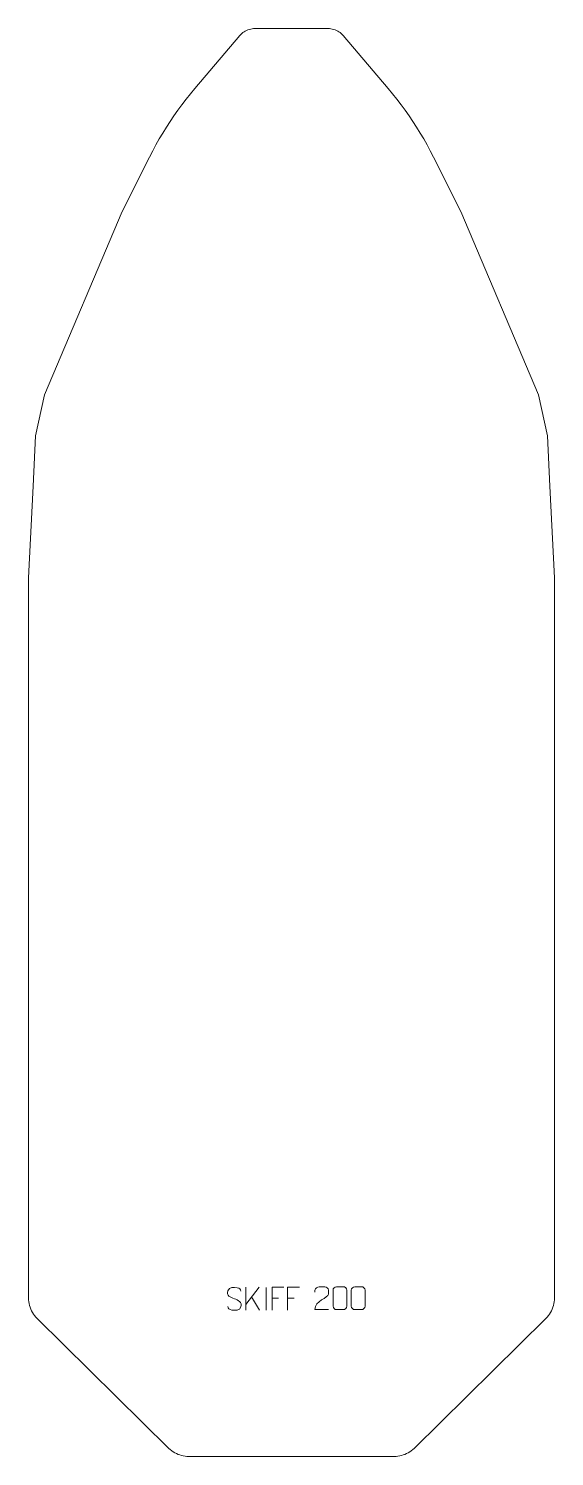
# Model space of a CAD drawing. Header units: millimetres. Extents: x -287 to 287, y -780 to 780.
import ezdxf

# ---------------------------------------------------------------- set-up
doc = ezdxf.new("R2010")
doc.units = ezdxf.units.MM
doc.header["$MEASUREMENT"] = 0
doc.layers.add('layer 1', color=7, linetype='Continuous')

msp = doc.modelspace()

# ---------------------------------------------------------------- linework, layer by layer
at = {"layer": 'layer 1', "color": 242, "lineweight": 9}
msp.add_open_spline([(-39.8641, 779.9996), (-39.8641, 779.9996), (39.8636, 779.9996), (39.8636, 779.9996), (39.8636, 779.9996), (39.8636, 779.9996), (41.4449, 779.9427), (41.4449, 779.9427), (41.4449, 779.9427), (41.4449, 779.9427), (43.0174, 779.7712), (43.0174, 779.7712), (43.0174, 779.7712), (43.0174, 779.7712), (44.5739, 779.4872), (44.5739, 779.4872), (44.5739, 779.4872), (44.5739, 779.4872), (46.1053, 779.0919), (46.1053, 779.0919), (46.1053, 779.0919), (46.1053, 779.0919), (47.6048, 778.587), (47.6048, 778.587), (47.6048, 778.587), (47.6048, 778.587), (49.064, 777.9748), (49.064, 777.9748), (49.064, 777.9748), (49.064, 777.9748), (50.4747, 777.2596), (50.4747, 777.2596), (50.4747, 777.2596), (50.4747, 777.2596), (51.8309, 776.4447), (51.8309, 776.4447), (51.8309, 776.4447), (51.8309, 776.4447), (53.1237, 775.5336), (53.1237, 775.5336), (53.1237, 775.5336), (53.1237, 775.5336), (54.3482, 774.5312), (54.3482, 774.5312), (54.3482, 774.5312), (54.3482, 774.5312), (55.497, 773.4437), (55.497, 773.4437), (55.497, 773.4437), (55.497, 773.4437), (56.5648, 772.2762), (56.5648, 772.2762), (56.5648, 772.2762), (56.5648, 772.2762), (105.7757, 714.3803), (105.7757, 714.3803), (105.7757, 714.3803), (105.7757, 714.3803), (110.5653, 708.6299), (110.5653, 708.6299), (110.5653, 708.6299), (110.5653, 708.6299), (115.2384, 702.7841), (115.2384, 702.7841), (115.2384, 702.7841), (115.2384, 702.7841), (119.7933, 696.8461), (119.7933, 696.8461), (119.7933, 696.8461), (119.7933, 696.8461), (124.2285, 690.8175), (124.2285, 690.8175), (124.2285, 690.8175), (124.2285, 690.8175), (128.5416, 684.7011), (128.5416, 684.7011), (128.5416, 684.7011), (128.5416, 684.7011), (132.7306, 678.4994), (132.7306, 678.4994), (132.7306, 678.4994), (132.7306, 678.4994), (136.7946, 672.2148), (136.7946, 672.2148), (136.7946, 672.2148), (136.7946, 672.2148), (140.7314, 665.8503), (140.7314, 665.8503), (140.7314, 665.8503), (140.7314, 665.8503), (144.5397, 659.4075), (144.5397, 659.4075), (144.5397, 659.4075), (144.5397, 659.4075), (148.2189, 652.89), (148.2189, 652.89), (148.2189, 652.89), (148.2189, 652.89), (151.7656, 646.3003), (151.7656, 646.3003), (151.7656, 646.3003), (151.7656, 646.3003), (155.1797, 639.64), (155.1797, 639.64), (155.1797, 639.64), (155.1797, 639.64), (184.9998, 579.9991), (184.9998, 579.9991), (184.9998, 579.9991), (184.9998, 579.9991), (269.9994, 379.9994), (269.9994, 379.9994), (269.9994, 379.9994), (269.9994, 379.9994), (279.9997, 334.9429), (279.9997, 334.9429), (279.9997, 334.9429), (279.9997, 334.9429), (282.4997, 280.1075), (282.4997, 280.1075), (282.4997, 280.1075), (282.4997, 280.1075), (287.4997, 179.9994), (287.4997, 179.9994), (287.4997, 179.9994), (287.4997, 179.9994), (287.4997, -606.851), (287.4997, -606.851), (287.4997, -606.851), (287.4997, -606.851), (287.4314, -608.9249), (287.4314, -608.9249), (287.4314, -608.9249), (287.4314, -608.9249), (287.2259, -610.9893), (287.2259, -610.9893), (287.2259, -610.9893), (287.2259, -610.9893), (286.8845, -613.0364), (286.8845, -613.0364), (286.8845, -613.0364), (286.8845, -613.0364), (286.4084, -615.056), (286.4084, -615.056), (286.4084, -615.056), (286.4084, -615.056), (285.8008, -617.0399), (285.8008, -617.0399), (285.8008, -617.0399), (285.8008, -617.0399), (285.0631, -618.9795), (285.0631, -618.9795), (285.0631, -618.9795), (285.0631, -618.9795), (284.1988, -620.8661), (284.1988, -620.8661), (284.1988, -620.8661), (284.1988, -620.8661), (283.2118, -622.6911), (283.2118, -622.6911), (283.2118, -622.6911), (283.2118, -622.6911), (282.1064, -624.4472), (282.1064, -624.4472), (282.1064, -624.4472), (282.1064, -624.4472), (280.887, -626.1264), (280.887, -626.1264), (280.887, -626.1264), (280.887, -626.1264), (279.5596, -627.7213), (279.5596, -627.7213), (279.5596, -627.7213), (279.5596, -627.7213), (278.1303, -629.2253), (278.1303, -629.2253), (278.1303, -629.2253), (278.1303, -629.2253), (133.978, -771.1599), (133.978, -771.1599), (133.978, -771.1599), (133.978, -771.1599), (132.513, -772.5116), (132.513, -772.5116), (132.513, -772.5116), (132.513, -772.5116), (130.9641, -773.7648), (130.9641, -773.7648), (130.9641, -773.7648), (130.9641, -773.7648), (129.3373, -774.9158), (129.3373, -774.9158), (129.3373, -774.9158), (129.3373, -774.9158), (127.6395, -775.9585), (127.6395, -775.9585), (127.6395, -775.9585), (127.6395, -775.9585), (125.8777, -776.8893), (125.8777, -776.8893), (125.8777, -776.8893), (125.8777, -776.8893), (124.0596, -777.7042), (124.0596, -777.7042), (124.0596, -777.7042), (124.0596, -777.7042), (122.1922, -778.3997), (122.1922, -778.3997), (122.1922, -778.3997), (122.1922, -778.3997), (120.2834, -778.9722), (120.2834, -778.9722), (120.2834, -778.9722), (120.2834, -778.9722), (118.3418, -779.4206), (118.3418, -779.4206), (118.3418, -779.4206), (118.3418, -779.4206), (116.3752, -779.7418), (116.3752, -779.7418), (116.3752, -779.7418), (116.3752, -779.7418), (114.3921, -779.9356), (114.3921, -779.9356), (114.3921, -779.9356), (114.3921, -779.9356), (112.4006, -779.9996), (112.4006, -779.9996), (112.4006, -779.9996), (112.4006, -779.9996), (-112.4006, -779.9996), (-112.4006, -779.9996), (-112.4006, -779.9996), (-112.4006, -779.9996), (-114.3921, -779.9356), (-114.3921, -779.9356), (-114.3921, -779.9356), (-114.3921, -779.9356), (-116.3754, -779.7418), (-116.3754, -779.7418), (-116.3754, -779.7418), (-116.3754, -779.7418), (-118.3418, -779.4206), (-118.3418, -779.4206), (-118.3418, -779.4206), (-118.3418, -779.4206), (-120.2834, -778.9722), (-120.2834, -778.9722), (-120.2834, -778.9722), (-120.2834, -778.9722), (-122.1924, -778.3997), (-122.1924, -778.3997), (-122.1924, -778.3997), (-122.1924, -778.3997), (-124.0596, -777.7042), (-124.0596, -777.7042), (-124.0596, -777.7042), (-124.0596, -777.7042), (-125.8777, -776.8893), (-125.8777, -776.8893), (-125.8777, -776.8893), (-125.8777, -776.8893), (-127.6402, -775.9585), (-127.6402, -775.9585), (-127.6402, -775.9585), (-127.6402, -775.9585), (-129.338, -774.9158), (-129.338, -774.9158), (-129.338, -774.9158), (-129.338, -774.9158), (-130.9648, -773.7648), (-130.9648, -773.7648), (-130.9648, -773.7648), (-130.9648, -773.7648), (-132.5137, -772.5116), (-132.5137, -772.5116), (-132.5137, -772.5116), (-132.5137, -772.5116), (-133.978, -771.1599), (-133.978, -771.1599), (-133.978, -771.1599), (-133.978, -771.1599), (-278.1305, -629.2253), (-278.1305, -629.2253), (-278.1305, -629.2253), (-278.1305, -629.2253), (-279.5601, -627.7213), (-279.5601, -627.7213), (-279.5601, -627.7213), (-279.5601, -627.7213), (-280.887, -626.1264), (-280.887, -626.1264), (-280.887, -626.1264), (-280.887, -626.1264), (-282.1063, -624.4472), (-282.1063, -624.4472), (-282.1063, -624.4472), (-282.1063, -624.4472), (-283.2118, -622.6911), (-283.2118, -622.6911), (-283.2118, -622.6911), (-283.2118, -622.6911), (-284.1988, -620.8661), (-284.1988, -620.8661), (-284.1988, -620.8661), (-284.1988, -620.8661), (-285.0631, -618.9795), (-285.0631, -618.9795), (-285.0631, -618.9795), (-285.0631, -618.9795), (-285.8008, -617.0399), (-285.8008, -617.0399), (-285.8008, -617.0399), (-285.8008, -617.0399), (-286.4092, -615.056), (-286.4092, -615.056), (-286.4092, -615.056), (-286.4092, -615.056), (-286.8844, -613.0364), (-286.8844, -613.0364), (-286.8844, -613.0364), (-286.8844, -613.0364), (-287.2261, -610.9893), (-287.2261, -610.9893), (-287.2261, -610.9893), (-287.2261, -610.9893), (-287.4314, -608.9249), (-287.4314, -608.9249), (-287.4314, -608.9249), (-287.4314, -608.9249), (-287.4997, -606.851), (-287.4997, -606.851), (-287.4997, -606.851), (-287.4997, -606.851), (-287.4997, 179.9994), (-287.4997, 179.9994), (-287.4997, 179.9994), (-287.4997, 179.9994), (-282.4997, 280.1075), (-282.4997, 280.1075), (-282.4997, 280.1075), (-282.4997, 280.1075), (-279.9997, 334.9429), (-279.9997, 334.9429), (-279.9997, 334.9429), (-279.9997, 334.9429), (-270.0001, 379.9994), (-270.0001, 379.9994), (-270.0001, 379.9994), (-270.0001, 379.9994), (-184.9998, 579.9991), (-184.9998, 579.9991), (-184.9998, 579.9991), (-184.9998, 579.9991), (-155.1796, 639.64), (-155.1796, 639.64), (-155.1796, 639.64), (-155.1796, 639.64), (-151.7656, 646.3003), (-151.7656, 646.3003), (-151.7656, 646.3003), (-151.7656, 646.3003), (-148.2189, 652.89), (-148.2189, 652.89), (-148.2189, 652.89), (-148.2189, 652.89), (-144.5405, 659.4075), (-144.5405, 659.4075), (-144.5405, 659.4075), (-144.5405, 659.4075), (-140.7316, 665.8503), (-140.7316, 665.8503), (-140.7316, 665.8503), (-140.7316, 665.8503), (-136.7947, 672.2148), (-136.7947, 672.2148), (-136.7947, 672.2148), (-136.7947, 672.2148), (-132.7305, 678.4994), (-132.7305, 678.4994), (-132.7305, 678.4994), (-132.7305, 678.4994), (-128.5416, 684.7011), (-128.5416, 684.7011), (-128.5416, 684.7011), (-128.5416, 684.7011), (-124.2286, 690.8175), (-124.2286, 690.8175), (-124.2286, 690.8175), (-124.2286, 690.8175), (-119.7932, 696.8461), (-119.7932, 696.8461), (-119.7932, 696.8461), (-119.7932, 696.8461), (-115.2391, 702.7841), (-115.2391, 702.7841), (-115.2391, 702.7841), (-115.2391, 702.7841), (-110.5652, 708.6299), (-110.5652, 708.6299), (-110.5652, 708.6299), (-110.5652, 708.6299), (-105.7763, 714.3803), (-105.7763, 714.3803), (-105.7763, 714.3803), (-105.7763, 714.3803), (-56.5647, 772.2762), (-56.5647, 772.2762), (-56.5647, 772.2762), (-56.5647, 772.2762), (-55.4972, 773.4437), (-55.4972, 773.4437), (-55.4972, 773.4437), (-55.4972, 773.4437), (-54.3482, 774.5312), (-54.3482, 774.5312), (-54.3482, 774.5312), (-54.3482, 774.5312), (-53.1244, 775.5336), (-53.1244, 775.5336), (-53.1244, 775.5336), (-53.1244, 775.5336), (-51.8309, 776.4447), (-51.8309, 776.4447), (-51.8309, 776.4447), (-51.8309, 776.4447), (-50.4754, 777.2596), (-50.4754, 777.2596), (-50.4754, 777.2596), (-50.4754, 777.2596), (-49.064, 777.9748), (-49.064, 777.9748), (-49.064, 777.9748), (-49.064, 777.9748), (-47.6048, 778.587), (-47.6048, 778.587), (-47.6048, 778.587), (-47.6048, 778.587), (-46.106, 779.0919), (-46.106, 779.0919), (-46.106, 779.0919), (-46.106, 779.0919), (-44.5738, 779.4872), (-44.5738, 779.4872), (-44.5738, 779.4872), (-44.5738, 779.4872), (-43.0174, 779.7712), (-43.0174, 779.7712), (-43.0174, 779.7712), (-43.0174, 779.7712), (-41.4448, 779.9427), (-41.4448, 779.9427), (-41.4448, 779.9427), (-41.4448, 779.9427), (-39.8641, 779.9996), (-39.8641, 779.9996)], degree=3, knots=[0, 0, 0, 0, 0.008695652, 0.008695652, 0.008695652, 0.008695652, 0.017391304, 0.017391304, 0.017391304, 0.017391304, 0.026086957, 0.026086957, 0.026086957, 0.026086957, 0.034782609, 0.034782609, 0.034782609, 0.034782609, 0.043478261, 0.043478261, 0.043478261, 0.043478261, 0.052173913, 0.052173913, 0.052173913, 0.052173913, 0.060869565, 0.060869565, 0.060869565, 0.060869565, 0.069565217, 0.069565217, 0.069565217, 0.069565217, 0.07826087, 0.07826087, 0.07826087, 0.07826087, 0.086956522, 0.086956522, 0.086956522, 0.086956522, 0.095652174, 0.095652174, 0.095652174, 0.095652174, 0.104347826, 0.104347826, 0.104347826, 0.104347826, 0.113043478, 0.113043478, 0.113043478, 0.113043478, 0.12173913, 0.12173913, 0.12173913, 0.12173913, 0.130434783, 0.130434783, 0.130434783, 0.130434783, 0.139130435, 0.139130435, 0.139130435, 0.139130435, 0.147826087, 0.147826087, 0.147826087, 0.147826087, 0.156521739, 0.156521739, 0.156521739, 0.156521739, 0.165217391, 0.165217391, 0.165217391, 0.165217391, 0.173913043, 0.173913043, 0.173913043, 0.173913043, 0.182608696, 0.182608696, 0.182608696, 0.182608696, 0.191304348, 0.191304348, 0.191304348, 0.191304348, 0.2, 0.2, 0.2, 0.2, 0.208695652, 0.208695652, 0.208695652, 0.208695652, 0.217391304, 0.217391304, 0.217391304, 0.217391304, 0.226086957, 0.226086957, 0.226086957, 0.226086957, 0.234782609, 0.234782609, 0.234782609, 0.234782609, 0.243478261, 0.243478261, 0.243478261, 0.243478261, 0.252173913, 0.252173913, 0.252173913, 0.252173913, 0.260869565, 0.260869565, 0.260869565, 0.260869565, 0.269565217, 0.269565217, 0.269565217, 0.269565217, 0.27826087, 0.27826087, 0.27826087, 0.27826087, 0.286956522, 0.286956522, 0.286956522, 0.286956522, 0.295652174, 0.295652174, 0.295652174, 0.295652174, 0.304347826, 0.304347826, 0.304347826, 0.304347826, 0.313043478, 0.313043478, 0.313043478, 0.313043478, 0.32173913, 0.32173913, 0.32173913, 0.32173913, 0.330434783, 0.330434783, 0.330434783, 0.330434783, 0.339130435, 0.339130435, 0.339130435, 0.339130435, 0.347826087, 0.347826087, 0.347826087, 0.347826087, 0.356521739, 0.356521739, 0.356521739, 0.356521739, 0.365217391, 0.365217391, 0.365217391, 0.365217391, 0.373913043, 0.373913043, 0.373913043, 0.373913043, 0.382608696, 0.382608696, 0.382608696, 0.382608696, 0.391304348, 0.391304348, 0.391304348, 0.391304348, 0.4, 0.4, 0.4, 0.4, 0.408695652, 0.408695652, 0.408695652, 0.408695652, 0.417391304, 0.417391304, 0.417391304, 0.417391304, 0.426086957, 0.426086957, 0.426086957, 0.426086957, 0.434782609, 0.434782609, 0.434782609, 0.434782609, 0.443478261, 0.443478261, 0.443478261, 0.443478261, 0.452173913, 0.452173913, 0.452173913, 0.452173913, 0.460869565, 0.460869565, 0.460869565, 0.460869565, 0.469565217, 0.469565217, 0.469565217, 0.469565217, 0.47826087, 0.47826087, 0.47826087, 0.47826087, 0.486956522, 0.486956522, 0.486956522, 0.486956522, 0.495652174, 0.495652174, 0.495652174, 0.495652174, 0.504347826, 0.504347826, 0.504347826, 0.504347826, 0.513043478, 0.513043478, 0.513043478, 0.513043478, 0.52173913, 0.52173913, 0.52173913, 0.52173913, 0.530434783, 0.530434783, 0.530434783, 0.530434783, 0.539130435, 0.539130435, 0.539130435, 0.539130435, 0.547826087, 0.547826087, 0.547826087, 0.547826087, 0.556521739, 0.556521739, 0.556521739, 0.556521739, 0.565217391, 0.565217391, 0.565217391, 0.565217391, 0.573913043, 0.573913043, 0.573913043, 0.573913043, 0.582608696, 0.582608696, 0.582608696, 0.582608696, 0.591304348, 0.591304348, 0.591304348, 0.591304348, 0.6, 0.6, 0.6, 0.6, 0.608695652, 0.608695652, 0.608695652, 0.608695652, 0.617391304, 0.617391304, 0.617391304, 0.617391304, 0.626086957, 0.626086957, 0.626086957, 0.626086957, 0.634782609, 0.634782609, 0.634782609, 0.634782609, 0.643478261, 0.643478261, 0.643478261, 0.643478261, 0.652173913, 0.652173913, 0.652173913, 0.652173913, 0.660869565, 0.660869565, 0.660869565, 0.660869565, 0.669565217, 0.669565217, 0.669565217, 0.669565217, 0.67826087, 0.67826087, 0.67826087, 0.67826087, 0.686956522, 0.686956522, 0.686956522, 0.686956522, 0.695652174, 0.695652174, 0.695652174, 0.695652174, 0.704347826, 0.704347826, 0.704347826, 0.704347826, 0.713043478, 0.713043478, 0.713043478, 0.713043478, 0.72173913, 0.72173913, 0.72173913, 0.72173913, 0.730434783, 0.730434783, 0.730434783, 0.730434783, 0.739130435, 0.739130435, 0.739130435, 0.739130435, 0.747826087, 0.747826087, 0.747826087, 0.747826087, 0.756521739, 0.756521739, 0.756521739, 0.756521739, 0.765217391, 0.765217391, 0.765217391, 0.765217391, 0.773913043, 0.773913043, 0.773913043, 0.773913043, 0.782608696, 0.782608696, 0.782608696, 0.782608696, 0.791304348, 0.791304348, 0.791304348, 0.791304348, 0.8, 0.8, 0.8, 0.8, 0.808695652, 0.808695652, 0.808695652, 0.808695652, 0.817391304, 0.817391304, 0.817391304, 0.817391304, 0.826086957, 0.826086957, 0.826086957, 0.826086957, 0.834782609, 0.834782609, 0.834782609, 0.834782609, 0.843478261, 0.843478261, 0.843478261, 0.843478261, 0.852173913, 0.852173913, 0.852173913, 0.852173913, 0.860869565, 0.860869565, 0.860869565, 0.860869565, 0.869565217, 0.869565217, 0.869565217, 0.869565217, 0.87826087, 0.87826087, 0.87826087, 0.87826087, 0.886956522, 0.886956522, 0.886956522, 0.886956522, 0.895652174, 0.895652174, 0.895652174, 0.895652174, 0.904347826, 0.904347826, 0.904347826, 0.904347826, 0.913043478, 0.913043478, 0.913043478, 0.913043478, 0.92173913, 0.92173913, 0.92173913, 0.92173913, 0.930434783, 0.930434783, 0.930434783, 0.930434783, 0.939130435, 0.939130435, 0.939130435, 0.939130435, 0.947826087, 0.947826087, 0.947826087, 0.947826087, 0.956521739, 0.956521739, 0.956521739, 0.956521739, 0.965217391, 0.965217391, 0.965217391, 0.965217391, 0.973913043, 0.973913043, 0.973913043, 0.973913043, 0.982608696, 0.982608696, 0.982608696, 0.982608696, 1, 1, 1, 1], dxfattribs=at)
at = {"layer": 'layer 1', "color": 250, "lineweight": 9}
for points, knots in [([(-62.4741, -607.6913), (-66.7224, -606.2209), (-71.6305, -604.4251), (-69.6254, -598.9048), (-69.6254, -598.9048), (-68.1219, -594.7649), (-62.9083, -595.1534), (-59.3047, -595.7545), (-59.3047, -595.7545), (-56.4441, -596.2317), (-55.5794, -597.4449), (-55.2688, -599.529)], [0, 0, 0, 0, 0.25, 0.25, 0.25, 0.25, 0.5, 0.5, 0.5, 0.5, 1, 1, 1, 1]), ([(-62.4741, -607.6914), (-58.4555, -609.3381), (-53.426, -611.2264), (-55.26, -616.5867), (-55.26, -616.5867), (-56.7198, -620.8531), (-61.6306, -620.5964), (-65.3567, -620.0417), (-65.3567, -620.0417), (-68.1067, -619.6319), (-69.3276, -618.4184), (-69.7056, -616.3062)], [0, 0, 0, 0, 0.25, 0.25, 0.25, 0.25, 0.5, 0.5, 0.5, 0.5, 1, 1, 1, 1]), ([(-8.3361, -595.2155), (-8.3361, -595.2155), (-21.2101, -595.2155), (-21.2101, -595.2155), (-21.2101, -595.2155), (-21.2101, -595.2155), (-21.2101, -620.1691), (-21.2101, -620.1691)], [0, 0, 0, 0, 0.333333333, 0.333333333, 0.333333333, 0.333333333, 1, 1, 1, 1]), ([(8.6639, -595.2155), (8.6639, -595.2155), (-4.2101, -595.2155), (-4.2101, -595.2155), (-4.2101, -595.2155), (-4.2101, -595.2155), (-4.2101, -620.1691), (-4.2101, -620.1691)], [0, 0, 0, 0, 0.333333333, 0.333333333, 0.333333333, 0.333333333, 1, 1, 1, 1]), ([(40.3294, -619.5823), (35.415, -619.582), (30.5006, -619.582), (25.5865, -619.5823), (25.5865, -619.5823), (25.5865, -609.65), (40.2375, -607.0088), (40.3294, -602.6985), (40.3294, -602.6985), (40.3291, -601.2744), (40.3291, -599.8507), (40.3294, -598.4274), (40.3294, -598.4274), (40.3125, -596.3503), (38.1897, -594.6255), (36.5187, -594.6082), (36.5187, -594.6082), (34.4455, -594.6086), (32.3726, -594.6086), (30.3002, -594.6082), (30.3002, -594.6082), (28.4781, -594.5917), (25.6534, -596.3838), (25.5865, -598.4774), (25.5865, -598.4774), (25.5865, -598.4774), (25.5865, -600.5322), (25.5865, -600.5322)], [0, 0, 0, 0, 0.125, 0.125, 0.125, 0.125, 0.25, 0.25, 0.25, 0.25, 0.375, 0.375, 0.375, 0.375, 0.5, 0.5, 0.5, 0.5, 0.625, 0.625, 0.625, 0.625, 0.75, 0.75, 0.75, 0.75, 1, 1, 1, 1]), ([(49.3773, -594.5959), (51.7434, -594.5959), (54.1099, -594.5959), (56.4764, -594.5959), (56.4764, -594.5959), (58.4569, -594.5603), (60.4829, -596.0546), (60.51, -598.4967), (60.51, -598.4967), (60.5096, -604.2541), (60.5096, -610.0119), (60.51, -615.7701), (60.51, -615.7701), (60.3679, -618.0977), (58.6615, -619.58), (56.4764, -619.5908), (56.4764, -619.5908), (54.104, -619.5904), (51.7316, -619.5904), (49.3596, -619.5908), (49.3596, -619.5908), (47.4011, -619.6964), (45.3947, -617.8085), (45.4061, -615.7875), (45.4061, -615.7875), (45.4065, -610.0069), (45.4065, -604.2266), (45.4061, -598.4468), (45.4061, -598.4468), (45.4104, -596.3048), (47.1875, -594.5823), (49.3773, -594.5959)], [0, 0, 0, 0, 0.111111111, 0.111111111, 0.111111111, 0.111111111, 0.222222222, 0.222222222, 0.222222222, 0.222222222, 0.333333333, 0.333333333, 0.333333333, 0.333333333, 0.444444444, 0.444444444, 0.444444444, 0.444444444, 0.555555556, 0.555555556, 0.555555556, 0.555555556, 0.666666667, 0.666666667, 0.666666667, 0.666666667, 0.777777778, 0.777777778, 0.777777778, 0.777777778, 1, 1, 1, 1]), ([(69.3773, -594.5959), (71.7434, -594.5959), (74.1099, -594.5959), (76.4764, -594.5959), (76.4764, -594.5959), (78.4569, -594.5603), (80.4829, -596.0546), (80.51, -598.4967), (80.51, -598.4967), (80.5096, -604.2541), (80.5096, -610.0119), (80.51, -615.7701), (80.51, -615.7701), (80.3679, -618.0977), (78.6615, -619.58), (76.4764, -619.5908), (76.4764, -619.5908), (74.104, -619.5904), (71.7316, -619.5904), (69.3596, -619.5908), (69.3596, -619.5908), (67.4011, -619.6964), (65.3947, -617.8085), (65.4061, -615.7875), (65.4061, -615.7875), (65.4065, -610.0069), (65.4065, -604.2266), (65.4061, -598.4468), (65.4061, -598.4468), (65.4104, -596.3048), (67.1875, -594.5823), (69.3773, -594.5959)], [0, 0, 0, 0, 0.111111111, 0.111111111, 0.111111111, 0.111111111, 0.222222222, 0.222222222, 0.222222222, 0.222222222, 0.333333333, 0.333333333, 0.333333333, 0.333333333, 0.444444444, 0.444444444, 0.444444444, 0.444444444, 0.555555556, 0.555555556, 0.555555556, 0.555555556, 0.666666667, 0.666666667, 0.666666667, 0.666666667, 0.777777778, 0.777777778, 0.777777778, 0.777777778, 1, 1, 1, 1])]:
    msp.add_open_spline(points, degree=3, knots=knots, dxfattribs=at)
for points in [[(-49.8249, -595.2146), (-49.8249, -595.2146), (-49.8249, -620.1682), (-49.8249, -620.1682)], [(-35.4487, -595.2146), (-35.4487, -595.2146), (-49.8249, -613.8543), (-49.8249, -613.8543)], [(-35.1234, -620.0724), (-35.1234, -620.0724), (-43.5939, -605.7588), (-43.5939, -605.7588)], [(-27.5939, -595.2629), (-27.5939, -595.2629), (-27.5939, -620.237), (-27.5939, -620.237)], [(-21.2101, -607.0952), (-21.2101, -607.0952), (-14.042, -607.0952), (-14.042, -607.0952)], [(-4.2101, -607.0952), (-4.2101, -607.0952), (2.958, -607.0952), (2.958, -607.0952)]]:
    msp.add_open_spline(points, degree=3, dxfattribs=at)

doc.saveas('drawing.dxf')
